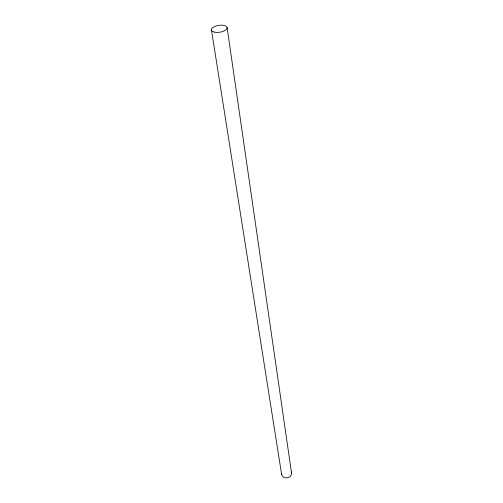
<?xml version="1.0" encoding="UTF-8"?>
<svg xmlns="http://www.w3.org/2000/svg" width="503" height="503" viewBox="0 0 503 503"><rect width="100%" height="100%" fill="white"/><g stroke="black" fill="none" stroke-linecap="round" stroke-linejoin="round"><path stroke-width="0.75" d="M211.467 29.966L281.63 474.486M227.105 27.539L291.526 472.914M291.18 471.889A5.011 4.118 -8.6 0 1 287.238 477.787A5.011 4.118 -8.6 0 1 281.636 473.405M214.215 32.073A7.91 3.483 -8.6 0 0 227.004 28.47A7.91 3.483 -8.6 0 0 216.648 25.791A7.91 3.483 -8.6 0 0 214.215 32.073"/></g></svg>
